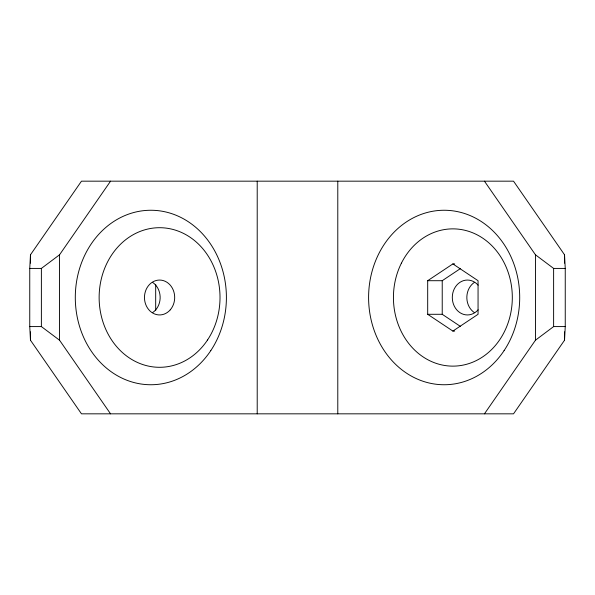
<?xml version="1.0" encoding="UTF-8"?>
<svg xmlns="http://www.w3.org/2000/svg" width="595" height="595" viewBox="0 0 595 595"><rect width="100%" height="100%" fill="white"/><g stroke="black" fill="none" stroke-linecap="round" stroke-linejoin="round"><path stroke-width="0.89" d="M29.75 268.419L30.464 254.794L81.47 181.17L513.53 181.17L564.536 254.794L565.25 268.419L565.25 326.581L564.536 340.206L513.53 413.83L81.47 413.83L30.464 340.206L29.75 326.581L29.75 268.419L41.382 268.419L59.545 254.794L110.551 181.17M484.449 413.83L535.455 340.206L553.618 326.581L565.25 326.581M454.692 331.08L452.877 331.08L427.686 314.294L427.686 280.706L452.877 263.92L454.692 263.92M427.686 280.706L442.226 280.706L460.545 268.501M452.877 331.08L478.06 314.294L478.06 280.706L452.877 263.92M484.449 181.17L535.455 254.794L553.618 268.419L565.25 268.419M427.686 314.294L442.226 314.294L460.545 326.499M29.75 326.581L41.382 326.581L59.545 340.206L110.551 413.83M564.536 254.794L564.536 263.146M564.536 331.854L564.536 340.206M553.618 268.419L553.618 326.581M535.455 254.794L535.455 340.206M442.226 280.706L442.226 314.294M337.789 181.17L337.789 413.83M257.211 181.17L257.211 413.83M155.682 284.343L155.682 310.657M59.545 254.794L59.545 340.206M41.382 268.419L41.382 326.581M30.464 254.794L30.464 263.146M30.464 331.854L30.464 340.206M152.588 282.387A17.448 15.113 -90 0 1 152.588 312.613M478.097 309.839A17.448 15.113 -90 0 1 456.729 309.839A17.448 15.113 -90 0 1 456.729 285.161A17.448 15.113 -90 0 1 478.097 285.161M474.401 312.613A17.448 15.113 -90 0 1 474.401 282.387M207.529 339.99A69.801 60.445 -90 0 0 167.463 228.302A69.801 60.445 -90 0 0 103.731 324.208A69.801 60.445 -90 0 0 207.529 339.99M210.794 350.611A87.249 75.558 -90 0 0 160.717 211.002A87.249 75.558 -90 0 0 81.046 330.887A87.249 75.558 -90 0 0 210.794 350.611M170.259 309.839A17.448 15.113 -90 0 0 163.484 280.647A17.448 15.113 -90 0 0 144.979 302.015A17.448 15.113 -90 0 0 170.259 309.839M504.091 350.611A87.249 75.558 -90 0 0 454.015 211.002A87.249 75.558 -90 0 0 374.344 330.887A87.249 75.558 -90 0 0 504.091 350.611M401.394 263.183A68.633 59.441 90 0 0 452.877 366.133A68.633 59.441 90 0 0 504.352 263.183A68.633 59.441 90 0 0 401.394 263.183"/></g></svg>
